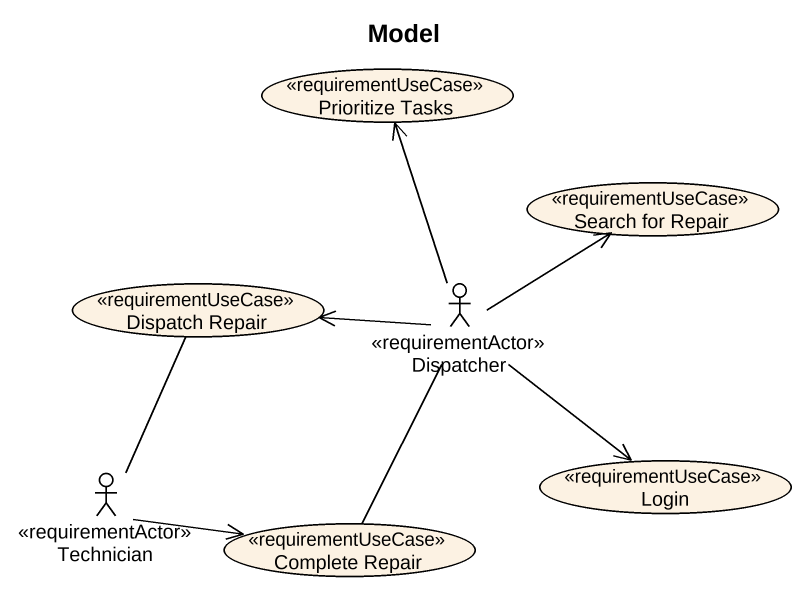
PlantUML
@startuml
title Model
usecase "Prioritize Tasks" as Prioritize_Tasks <<requirementUseCase>>
usecase "Search for Repair" as Search_for_Repair <<requirementUseCase>>
usecase "Dispatch Repair" as Dispatch_Repair <<requirementUseCase>>
actor Dispatcher <<requirementActor>>
actor Technician <<requirementActor>>
usecase Login <<requirementUseCase>>
usecase "Complete Repair" as Complete_Repair <<requirementUseCase>>
Dispatch_Repair -- Technician
Dispatcher -up-> Prioritize_Tasks
Dispatcher -up-> Search_for_Repair
Dispatcher -left-> Dispatch_Repair
Dispatcher --> Login
Technician -right-> Complete_Repair
Complete_Repair -up- Dispatcher
@enduml
